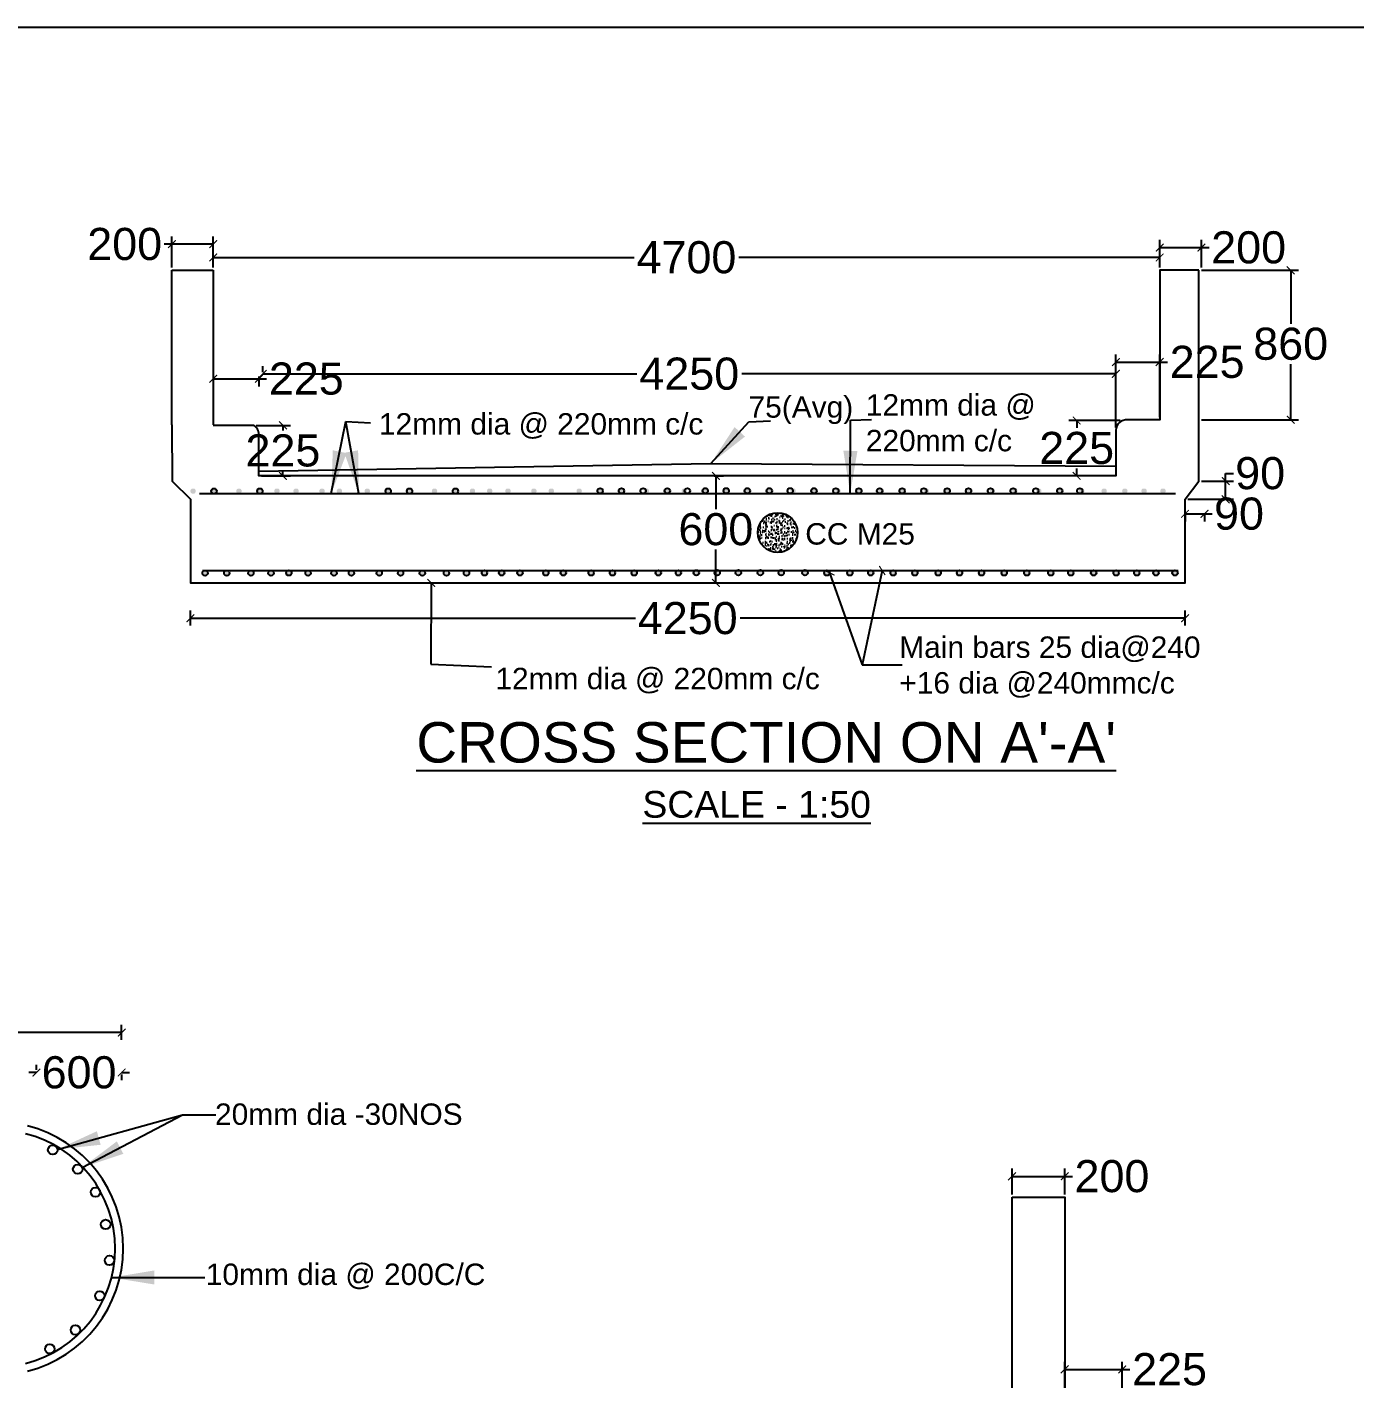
# Model space of a CAD drawing. Header units: inches. Extents: x 334 to 11487, y 259 to 10656.
# Drawn here: x 528.32 to 559.34, y 307.02 to 338.61 of the extents above; entities that cross this region are included whole.
import ezdxf

# ---------------------------------------------------------------- set-up
doc = ezdxf.new("R2010")
doc.units = ezdxf.units.IN
doc.header["$MEASUREMENT"] = 0
for name, color, linetype in [('DIMENSION', 255, 'Continuous'), ('DRAWING', 7, 'Continuous'), ('HATCH', 7, 'Continuous'), ('TEXT', 255, 'Continuous')]:
    doc.layers.add(name, color=color, linetype=linetype)
doc.styles.get("Standard").update_dxf_attribs({"font": 'arial.ttf'})
doc.styles.add('TIMES NEW ROMAN', font='times.ttf')
doc.dimstyles.new('dig', dxfattribs={"dimtxt": 0.1875, "dimasz": 0.18, "dimexe": 0.18, "dimexo": 0.0625, "dimgap": 0.09, "dimtad": 0, "dimtih": 1, "dimtoh": 1, "dimdec": 4, "dimzin": 0, "dimdsep": 46, "dimtxsty": 'Standard', "dimblk": 'ARCHTICK', "dimcen": 0.09, "dimadec": 0, "dimazin": 0, "dimtfac": 1, "dimtdec": 4, "dimtofl": 0, "dimtmove": 0, "dimatfit": 3, "dimldrblk": 'ARCHTICK', "dimfxl": 1, "dimtolj": 1, "dimtzin": 0, "dimarcsym": 0})
doc.dimstyles.new('ISO-25', dxfattribs={"dimtxt": 0.636364, "dimasz": 1, "dimexe": 1.25, "dimexo": 0.625, "dimtad": 0, "dimtih": 1, "dimtoh": 1, "dimlfac": 100, "dimtxsty": 'TIMES NEW ROMAN', "dimcen": 2.5, "dimadec": 0, "dimazin": 0, "dimtfac": 1, "dimtmove": 0, "dimatfit": 3, "dimfxl": 1, "dimarcsym": 0})

# ---------------------------------------------------------------- blocks, each defined once
blk = doc.blocks.new('_ArchTick')
at = {"color": 0, "linetype": 'ByBlock', "const_width": 0.15}
blk.add_lwpolyline([(-0.5, -0.5), (0.5, 0.5)], dxfattribs=at)
blk = doc.blocks.new('*D30')
at = {"layer": 'Defpoints', "color": 0, "ltscale": 0.02, "transparency": 16777216}
for p in [(555.373, 324.796), (532.14, 324.563), (555.373, 324.563)]:
    blk.add_point(p, dxfattribs=at)
at = {"layer": 'DIMENSION', "color": 0, "lineweight": -2, "ltscale": 0.02, "transparency": 16777216}
for p, q in [((532.14, 324.625), (532.14, 324.976)), ((532.14, 324.796), (542.533, 324.796)), ((555.373, 324.796), (544.981, 324.796)), ((555.373, 324.625), (555.373, 324.976))]:
    blk.add_line(p, q, dxfattribs=at)
at = {"layer": 'DIMENSION', "color": 0, "lineweight": -2, "ltscale": 0.02, "transparency": 16777216, "xscale": 0.18, "yscale": 0.18, "zscale": 0.18, "rotation": 180}
blk.add_blockref('_ArchTick', (532.14, 324.796), dxfattribs=at)
at = {"layer": 'DIMENSION', "color": 0, "lineweight": -2, "ltscale": 0.02, "transparency": 16777216, "xscale": 0.18, "yscale": 0.18, "zscale": 0.18}
blk.add_blockref('_ArchTick', (555.373, 324.796), dxfattribs=at)
at = {"layer": 'DIMENSION', "color": 0, "ltscale": 0.02, "transparency": 16777216, "insert": (543.757, 324.796), "char_height": 0.75, "attachment_point": 5}
blk.add_mtext('\\A1;4250', dxfattribs=at)
blk = doc.blocks.new('*D31')
at = {"layer": 'Defpoints', "color": 0, "ltscale": 0.02, "transparency": 16777216}
for p in [(544.308, 328.124), (544.308, 325.623), (544.414, 325.623)]:
    blk.add_point(p, dxfattribs=at)
at = {"layer": 'DIMENSION', "color": 0, "lineweight": -2, "ltscale": 0.02, "transparency": 16777216}
for p, q in [((544.371, 328.124), (544.594, 328.124)), ((544.414, 328.124), (544.414, 327.346)), ((544.414, 325.623), (544.414, 326.4)), ((544.371, 325.623), (544.594, 325.623))]:
    blk.add_line(p, q, dxfattribs=at)
at = {"layer": 'DIMENSION', "color": 0, "lineweight": -2, "ltscale": 0.02, "transparency": 16777216, "xscale": 0.18, "yscale": 0.18, "zscale": 0.18}
for p, rotation in [((544.414, 328.124), 90), ((544.414, 325.623), 270)]:
    blk.add_blockref('_ArchTick', p, dxfattribs=dict(at, rotation=rotation))
at = {"layer": 'DIMENSION', "color": 0, "ltscale": 0.02, "transparency": 16777216, "insert": (544.414, 326.873), "char_height": 0.75, "attachment_point": 5}
blk.add_mtext('\\A1;600', dxfattribs=at)
blk = doc.blocks.new('*D32')
at = {"layer": 'Defpoints', "color": 0, "ltscale": 0.02, "transparency": 16777216}
for p in [(553.92, 329.417), (552.842, 328.124), (553.757, 328.124)]:
    blk.add_point(p, dxfattribs=at)
at = {"layer": 'DIMENSION', "color": 0, "lineweight": -2, "ltscale": 0.02, "transparency": 16777216}
for p, q in [((553.857, 329.417), (552.662, 329.417)), ((552.842, 329.417), (552.842, 329.243)), ((552.842, 328.124), (552.842, 328.298)), ((553.694, 328.124), (552.662, 328.124))]:
    blk.add_line(p, q, dxfattribs=at)
at = {"layer": 'DIMENSION', "color": 0, "lineweight": -2, "ltscale": 0.02, "transparency": 16777216, "xscale": 0.18, "yscale": 0.18, "zscale": 0.18}
for p, rotation in [((552.842, 329.417), 90), ((552.842, 328.124), 270)]:
    blk.add_blockref('_ArchTick', p, dxfattribs=dict(at, rotation=rotation))
at = {"layer": 'DIMENSION', "color": 0, "ltscale": 0.02, "transparency": 16777216, "insert": (552.842, 328.771), "char_height": 0.75, "attachment_point": 5}
blk.add_mtext('\\A1;225', dxfattribs=at)
blk = doc.blocks.new('*D33')
at = {"layer": 'Defpoints', "color": 0, "ltscale": 0.02, "transparency": 16777216}
for p in [(555.373, 327.275), (555.828, 327.275), (555.828, 327.237)]:
    blk.add_point(p, dxfattribs=at)
at = {"layer": 'DIMENSION', "color": 0, "lineweight": -2, "ltscale": 0.02, "transparency": 16777216}
for p, q in [((555.373, 327.237), (555.828, 327.237)), ((555.828, 327.237), (556.008, 327.237)), ((555.373, 327.213), (555.373, 327.057)), ((555.828, 327.213), (555.828, 327.057))]:
    blk.add_line(p, q, dxfattribs=at)
at = {"layer": 'DIMENSION', "color": 0, "lineweight": -2, "ltscale": 0.02, "transparency": 16777216, "xscale": 0.18, "yscale": 0.18, "zscale": 0.18, "rotation": 180}
blk.add_blockref('_ArchTick', (555.373, 327.237), dxfattribs=at)
at = {"layer": 'DIMENSION', "color": 0, "lineweight": -2, "ltscale": 0.02, "transparency": 16777216, "xscale": 0.18, "yscale": 0.18, "zscale": 0.18}
blk.add_blockref('_ArchTick', (555.828, 327.237), dxfattribs=at)
at = {"layer": 'DIMENSION', "color": 0, "ltscale": 0.02, "transparency": 16777216, "insert": (556.634, 327.237), "char_height": 0.75, "attachment_point": 5}
blk.add_mtext('\\A1;90', dxfattribs=at)
blk = doc.blocks.new('*D34')
at = {"layer": 'Defpoints', "color": 0, "ltscale": 0.02, "transparency": 16777216}
for p in [(555.692, 328.002), (556.322, 328.002), (555.373, 327.576)]:
    blk.add_point(p, dxfattribs=at)
at = {"layer": 'DIMENSION', "color": 0, "lineweight": -2, "ltscale": 0.02, "transparency": 16777216}
for p, q in [((556.322, 328.002), (556.322, 328.182)), ((556.322, 328.182), (556.502, 328.182)), ((555.755, 328.002), (556.502, 328.002)), ((556.322, 327.576), (556.322, 328.002)), ((555.436, 327.576), (556.502, 327.576))]:
    blk.add_line(p, q, dxfattribs=at)
at = {"layer": 'DIMENSION', "color": 0, "lineweight": -2, "ltscale": 0.02, "transparency": 16777216, "xscale": 0.18, "yscale": 0.18, "zscale": 0.18}
for p, rotation in [((556.322, 328.002), 90), ((556.322, 327.576), 270)]:
    blk.add_blockref('_ArchTick', p, dxfattribs=dict(at, rotation=rotation))
at = {"layer": 'DIMENSION', "color": 0, "ltscale": 0.02, "transparency": 16777216, "insert": (557.128, 328.182), "char_height": 0.75, "attachment_point": 5}
blk.add_mtext('\\A1;90', dxfattribs=at)
blk = doc.blocks.new('*D35')
at = {"layer": 'Defpoints', "color": 0, "ltscale": 0.02, "transparency": 16777216}
for p in [(555.692, 332.927), (555.692, 329.436), (557.841, 329.436)]:
    blk.add_point(p, dxfattribs=at)
at = {"layer": 'DIMENSION', "color": 0, "lineweight": -2, "ltscale": 0.02, "transparency": 16777216}
for p, q in [((555.755, 332.927), (558.021, 332.927)), ((557.841, 332.927), (557.841, 331.679)), ((557.841, 329.436), (557.841, 330.733)), ((555.755, 329.436), (558.021, 329.436))]:
    blk.add_line(p, q, dxfattribs=at)
at = {"layer": 'DIMENSION', "color": 0, "lineweight": -2, "ltscale": 0.02, "transparency": 16777216, "xscale": 0.18, "yscale": 0.18, "zscale": 0.18}
for p, rotation in [((557.841, 332.927), 90), ((557.841, 329.436), 270)]:
    blk.add_blockref('_ArchTick', p, dxfattribs=dict(at, rotation=rotation))
at = {"layer": 'DIMENSION', "color": 0, "ltscale": 0.02, "transparency": 16777216, "insert": (557.841, 331.206), "char_height": 0.75, "attachment_point": 5}
blk.add_mtext('\\A1;860', dxfattribs=at)
blk = doc.blocks.new('*D36')
at = {"layer": 'Defpoints', "color": 0, "ltscale": 0.02, "transparency": 16777216}
for p in [(555.755, 333.458), (554.782, 332.927), (555.755, 332.927)]:
    blk.add_point(p, dxfattribs=at)
at = {"layer": 'DIMENSION', "color": 0, "lineweight": -2, "ltscale": 0.02, "transparency": 16777216}
for p, q in [((554.782, 332.99), (554.782, 333.638)), ((555.755, 332.99), (555.755, 333.638)), ((554.782, 333.458), (555.755, 333.458)), ((555.755, 333.458), (555.935, 333.458))]:
    blk.add_line(p, q, dxfattribs=at)
at = {"layer": 'DIMENSION', "color": 0, "lineweight": -2, "ltscale": 0.02, "transparency": 16777216, "xscale": 0.18, "yscale": 0.18, "zscale": 0.18, "rotation": 180}
blk.add_blockref('_ArchTick', (554.782, 333.458), dxfattribs=at)
at = {"layer": 'DIMENSION', "color": 0, "lineweight": -2, "ltscale": 0.02, "transparency": 16777216, "xscale": 0.18, "yscale": 0.18, "zscale": 0.18}
blk.add_blockref('_ArchTick', (555.755, 333.458), dxfattribs=at)
at = {"layer": 'DIMENSION', "color": 0, "ltscale": 0.02, "transparency": 16777216, "insert": (556.859, 333.458), "char_height": 0.75, "attachment_point": 5}
blk.add_mtext('\\A1;200', dxfattribs=at)
blk = doc.blocks.new('*D37')
at = {"layer": 'Defpoints', "color": 0, "ltscale": 0.02, "transparency": 16777216}
for p in [(554.782, 330.783), (553.757, 329.19), (554.782, 329.433)]:
    blk.add_point(p, dxfattribs=at)
at = {"layer": 'DIMENSION', "color": 0, "lineweight": -2, "ltscale": 0.02, "transparency": 16777216}
for p, q in [((553.757, 329.253), (553.757, 330.963)), ((553.757, 330.783), (554.782, 330.783)), ((554.782, 329.495), (554.782, 330.963)), ((554.782, 330.783), (554.962, 330.783))]:
    blk.add_line(p, q, dxfattribs=at)
at = {"layer": 'DIMENSION', "color": 0, "lineweight": -2, "ltscale": 0.02, "transparency": 16777216, "xscale": 0.18, "yscale": 0.18, "zscale": 0.18, "rotation": 180}
blk.add_blockref('_ArchTick', (553.757, 330.783), dxfattribs=at)
at = {"layer": 'DIMENSION', "color": 0, "lineweight": -2, "ltscale": 0.02, "transparency": 16777216, "xscale": 0.18, "yscale": 0.18, "zscale": 0.18}
blk.add_blockref('_ArchTick', (554.782, 330.783), dxfattribs=at)
at = {"layer": 'DIMENSION', "color": 0, "ltscale": 0.02, "transparency": 16777216, "insert": (555.889, 330.783), "char_height": 0.75, "attachment_point": 5}
blk.add_mtext('\\A1;225', dxfattribs=at)
blk = doc.blocks.new('*D38')
at = {"layer": 'Defpoints', "color": 0, "ltscale": 0.02, "transparency": 16777216}
for p in [(533.613, 329.303), (533.74, 328.124), (534.301, 328.124)]:
    blk.add_point(p, dxfattribs=at)
at = {"layer": 'DIMENSION', "color": 0, "lineweight": -2, "ltscale": 0.02, "transparency": 16777216}
for p, q in [((533.675, 329.303), (534.481, 329.303)), ((534.301, 329.303), (534.301, 329.186)), ((534.301, 328.124), (534.301, 328.24)), ((533.802, 328.124), (534.481, 328.124))]:
    blk.add_line(p, q, dxfattribs=at)
at = {"layer": 'DIMENSION', "color": 0, "lineweight": -2, "ltscale": 0.02, "transparency": 16777216, "xscale": 0.18, "yscale": 0.18, "zscale": 0.18}
for p, rotation in [((534.301, 329.303), 90), ((534.301, 328.124), 270)]:
    blk.add_blockref('_ArchTick', p, dxfattribs=dict(at, rotation=rotation))
at = {"layer": 'DIMENSION', "color": 0, "ltscale": 0.02, "transparency": 16777216, "insert": (534.301, 328.713), "char_height": 0.75, "attachment_point": 5}
blk.add_mtext('\\A1;225', dxfattribs=at)
blk = doc.blocks.new('*D39')
at = {"layer": 'Defpoints', "color": 0, "ltscale": 0.02, "transparency": 16777216}
for p in [(532.673, 330.507), (533.74, 330.507), (533.74, 330.392)]:
    blk.add_point(p, dxfattribs=at)
at = {"layer": 'DIMENSION', "color": 0, "lineweight": -2, "ltscale": 0.02, "transparency": 16777216}
for p, q in [((532.673, 330.445), (532.673, 330.212)), ((532.673, 330.392), (533.74, 330.392)), ((533.74, 330.445), (533.74, 330.212)), ((533.74, 330.392), (533.92, 330.392))]:
    blk.add_line(p, q, dxfattribs=at)
at = {"layer": 'DIMENSION', "color": 0, "lineweight": -2, "ltscale": 0.02, "transparency": 16777216, "xscale": 0.18, "yscale": 0.18, "zscale": 0.18, "rotation": 180}
blk.add_blockref('_ArchTick', (532.673, 330.392), dxfattribs=at)
at = {"layer": 'DIMENSION', "color": 0, "lineweight": -2, "ltscale": 0.02, "transparency": 16777216, "xscale": 0.18, "yscale": 0.18, "zscale": 0.18}
blk.add_blockref('_ArchTick', (533.74, 330.392), dxfattribs=at)
at = {"layer": 'DIMENSION', "color": 0, "ltscale": 0.02, "transparency": 16777216, "insert": (534.847, 330.392), "char_height": 0.75, "attachment_point": 5}
blk.add_mtext('\\A1;225', dxfattribs=at)
blk = doc.blocks.new('*D40')
at = {"layer": 'Defpoints', "color": 0, "ltscale": 0.02, "transparency": 16777216}
for p in [(533.83, 330.482), (553.757, 330.507), (553.757, 330.482)]:
    blk.add_point(p, dxfattribs=at)
at = {"layer": 'DIMENSION', "color": 0, "lineweight": -2, "ltscale": 0.02, "transparency": 16777216}
for p, q in [((533.83, 330.544), (533.83, 330.687)), ((533.83, 330.507), (542.569, 330.507)), ((553.757, 330.507), (545.017, 330.507)), ((553.757, 330.544), (553.757, 330.687))]:
    blk.add_line(p, q, dxfattribs=at)
at = {"layer": 'DIMENSION', "color": 0, "lineweight": -2, "ltscale": 0.02, "transparency": 16777216, "xscale": 0.18, "yscale": 0.18, "zscale": 0.18, "rotation": 180}
blk.add_blockref('_ArchTick', (533.83, 330.507), dxfattribs=at)
at = {"layer": 'DIMENSION', "color": 0, "lineweight": -2, "ltscale": 0.02, "transparency": 16777216, "xscale": 0.18, "yscale": 0.18, "zscale": 0.18}
blk.add_blockref('_ArchTick', (553.757, 330.507), dxfattribs=at)
at = {"layer": 'DIMENSION', "color": 0, "ltscale": 0.02, "transparency": 16777216, "insert": (543.793, 330.507), "char_height": 0.75, "attachment_point": 5}
blk.add_mtext('\\A1;4250', dxfattribs=at)
blk = doc.blocks.new('*D41')
at = {"layer": 'Defpoints', "color": 0, "ltscale": 0.02, "transparency": 16777216}
for p in [(531.708, 333.537), (531.708, 332.927), (532.673, 332.927)]:
    blk.add_point(p, dxfattribs=at)
at = {"layer": 'DIMENSION', "color": 0, "lineweight": -2, "ltscale": 0.02, "transparency": 16777216}
for p, q in [((531.708, 332.99), (531.708, 333.717)), ((532.673, 332.99), (532.673, 333.717)), ((531.708, 333.537), (531.528, 333.537)), ((532.673, 333.537), (531.708, 333.537))]:
    blk.add_line(p, q, dxfattribs=at)
at = {"layer": 'DIMENSION', "color": 0, "lineweight": -2, "ltscale": 0.02, "transparency": 16777216, "xscale": 0.18, "yscale": 0.18, "zscale": 0.18, "rotation": 180}
blk.add_blockref('_ArchTick', (531.708, 333.537), dxfattribs=at)
at = {"layer": 'DIMENSION', "color": 0, "lineweight": -2, "ltscale": 0.02, "transparency": 16777216, "xscale": 0.18, "yscale": 0.18, "zscale": 0.18}
blk.add_blockref('_ArchTick', (532.673, 333.537), dxfattribs=at)
at = {"layer": 'DIMENSION', "color": 0, "ltscale": 0.02, "transparency": 16777216, "insert": (530.605, 333.537), "char_height": 0.75, "attachment_point": 5}
blk.add_mtext('\\A1;200', dxfattribs=at)
blk = doc.blocks.new('*D42')
at = {"layer": 'Defpoints', "color": 0, "ltscale": 0.02, "transparency": 16777216}
for p in [(532.673, 332.927), (554.782, 333.227), (554.782, 332.99)]:
    blk.add_point(p, dxfattribs=at)
at = {"layer": 'DIMENSION', "color": 0, "lineweight": -2, "ltscale": 0.02, "transparency": 16777216}
for p, q in [((532.673, 332.99), (532.673, 333.407)), ((554.782, 333.052), (554.782, 333.407)), ((532.673, 333.227), (542.504, 333.227)), ((554.782, 333.227), (544.951, 333.227))]:
    blk.add_line(p, q, dxfattribs=at)
at = {"layer": 'DIMENSION', "color": 0, "lineweight": -2, "ltscale": 0.02, "transparency": 16777216, "xscale": 0.18, "yscale": 0.18, "zscale": 0.18, "rotation": 180}
blk.add_blockref('_ArchTick', (532.673, 333.227), dxfattribs=at)
at = {"layer": 'DIMENSION', "color": 0, "lineweight": -2, "ltscale": 0.02, "transparency": 16777216, "xscale": 0.18, "yscale": 0.18, "zscale": 0.18}
blk.add_blockref('_ArchTick', (554.782, 333.227), dxfattribs=at)
at = {"layer": 'DIMENSION', "color": 0, "ltscale": 0.02, "transparency": 16777216, "insert": (543.727, 333.227), "char_height": 0.75, "attachment_point": 5}
blk.add_mtext('\\A1;4700', dxfattribs=at)
blk = doc.blocks.new('*D43')
at = {"layer": 'Defpoints', "color": 0, "ltscale": 0.02, "transparency": 16777216}
for p in [(530.534, 315.117), (517.564, 314.885), (530.534, 314.885)]:
    blk.add_point(p, dxfattribs=at)
at = {"layer": 'DIMENSION', "color": 0, "lineweight": -2, "ltscale": 0.02, "transparency": 16777216}
for p, q in [((517.564, 314.947), (517.564, 315.297)), ((530.534, 314.947), (530.534, 315.297)), ((517.564, 315.117), (522.834, 315.117)), ((530.534, 315.117), (525.264, 315.117))]:
    blk.add_line(p, q, dxfattribs=at)
at = {"layer": 'DIMENSION', "color": 0, "lineweight": -2, "ltscale": 0.02, "transparency": 16777216, "xscale": 0.18, "yscale": 0.18, "zscale": 0.18, "rotation": 180}
blk.add_blockref('_ArchTick', (517.564, 315.117), dxfattribs=at)
at = {"layer": 'DIMENSION', "color": 0, "lineweight": -2, "ltscale": 0.02, "transparency": 16777216, "xscale": 0.18, "yscale": 0.18, "zscale": 0.18}
blk.add_blockref('_ArchTick', (530.534, 315.117), dxfattribs=at)
at = {"layer": 'DIMENSION', "color": 0, "ltscale": 0.02, "transparency": 16777216, "insert": (524.049, 315.117), "char_height": 0.75, "attachment_point": 5}
blk.add_mtext('\\A1;2800', dxfattribs=at)
blk = doc.blocks.new('*D67')
at = {"layer": 'Defpoints', "color": 0, "ltscale": 0.02, "transparency": 16777216}
for p in [(552.563, 311.758), (551.332, 311.271), (552.563, 311.271)]:
    blk.add_point(p, dxfattribs=at)
at = {"layer": 'DIMENSION', "color": 0, "lineweight": -2, "ltscale": 0.02, "transparency": 16777216}
for p, q in [((551.332, 311.334), (551.332, 311.938)), ((551.332, 311.758), (552.563, 311.758)), ((552.563, 311.334), (552.563, 311.938)), ((552.563, 311.758), (552.743, 311.758))]:
    blk.add_line(p, q, dxfattribs=at)
at = {"layer": 'DIMENSION', "color": 0, "lineweight": -2, "ltscale": 0.02, "transparency": 16777216, "xscale": 0.18, "yscale": 0.18, "zscale": 0.18, "rotation": 180}
blk.add_blockref('_ArchTick', (551.332, 311.758), dxfattribs=at)
at = {"layer": 'DIMENSION', "color": 0, "lineweight": -2, "ltscale": 0.02, "transparency": 16777216, "xscale": 0.18, "yscale": 0.18, "zscale": 0.18}
blk.add_blockref('_ArchTick', (552.563, 311.758), dxfattribs=at)
at = {"layer": 'DIMENSION', "color": 0, "ltscale": 0.02, "transparency": 16777216, "insert": (553.666, 311.758), "char_height": 0.75, "attachment_point": 5}
blk.add_mtext('\\A1;200', dxfattribs=at)
blk = doc.blocks.new('*D68')
at = {"layer": 'Defpoints', "color": 0, "ltscale": 0.02, "transparency": 16777216}
for p in [(553.905, 307.248), (552.563, 306.744), (553.905, 306.744)]:
    blk.add_point(p, dxfattribs=at)
at = {"layer": 'DIMENSION', "color": 0, "lineweight": -2, "ltscale": 0.02, "transparency": 16777216}
for p, q in [((552.563, 306.807), (552.563, 307.428)), ((553.905, 306.807), (553.905, 307.428)), ((552.563, 307.248), (553.905, 307.248)), ((553.905, 307.248), (554.085, 307.248))]:
    blk.add_line(p, q, dxfattribs=at)
at = {"layer": 'DIMENSION', "color": 0, "lineweight": -2, "ltscale": 0.02, "transparency": 16777216, "xscale": 0.18, "yscale": 0.18, "zscale": 0.18, "rotation": 180}
blk.add_blockref('_ArchTick', (552.563, 307.248), dxfattribs=at)
at = {"layer": 'DIMENSION', "color": 0, "lineweight": -2, "ltscale": 0.02, "transparency": 16777216, "xscale": 0.18, "yscale": 0.18, "zscale": 0.18}
blk.add_blockref('_ArchTick', (553.905, 307.248), dxfattribs=at)
at = {"layer": 'DIMENSION', "color": 0, "ltscale": 0.02, "transparency": 16777216, "insert": (555.012, 307.248), "char_height": 0.75, "attachment_point": 5}
blk.add_mtext('\\A1;225', dxfattribs=at)
blk = doc.blocks.new('*D89')
at = {"layer": 'Defpoints', "color": 0, "ltscale": 0.02, "transparency": 16777216}
for p in [(528.543, 314.184), (528.543, 314.184), (530.534, 314.203)]:
    blk.add_point(p, dxfattribs=at)
at = {"layer": 'DIMENSION', "color": 0, "lineweight": -2, "ltscale": 0.02, "transparency": 16777216}
for p, q in [((528.543, 314.247), (528.543, 314.364)), ((528.543, 314.184), (528.363, 314.184)), ((530.534, 314.184), (530.714, 314.184)), ((530.534, 314.141), (530.534, 314.004))]:
    blk.add_line(p, q, dxfattribs=at)
at = {"layer": 'DIMENSION', "color": 0, "lineweight": -2, "ltscale": 0.02, "transparency": 16777216, "xscale": 0.18, "yscale": 0.18, "zscale": 0.18}
blk.add_blockref('_ArchTick', (528.543, 314.184), dxfattribs=at)
at = {"layer": 'DIMENSION', "color": 0, "lineweight": -2, "ltscale": 0.02, "transparency": 16777216, "xscale": 0.18, "yscale": 0.18, "zscale": 0.18, "rotation": 180}
blk.add_blockref('_ArchTick', (530.534, 314.184), dxfattribs=at)
at = {"layer": 'DIMENSION', "color": 0, "ltscale": 0.02, "transparency": 16777216, "insert": (529.539, 314.184), "char_height": 0.75, "attachment_point": 5}
blk.add_mtext('\\A1;600', dxfattribs=at)

msp = doc.modelspace()

# ---------------------------------------------------------------- hatches: boundary and pattern name
at = {"layer": 'HATCH'}
h = msp.add_hatch(color=256, dxfattribs=at)
h.paths.add_polyline_path([(532.22782, 327.82592), (532.1781, 327.82592, 0.30082017), (532.13942, 327.76743, 1), (532.26651, 327.76743, 0.30082017)])
h.paths.add_polyline_path([(532.77366, 327.76743, 0.30082017), (532.73498, 327.82592), (532.68525, 327.82592, 0.30082017), (532.64657, 327.76743, 1)])
h.paths.add_polyline_path([(533.33814, 327.76743, 0.30082017), (533.29945, 327.82592), (533.24973, 327.82592, 0.30082017), (533.21104, 327.76743, 1)])
h.paths.add_polyline_path([(533.80599, 327.76743, 0.30082017), (533.76731, 327.82592), (533.71758, 327.82592, 0.30082017), (533.6789, 327.76743, 1)])
h.paths.add_polyline_path([(534.19295, 327.82592), (534.12904, 327.82592, 0.26706443), (534.09745, 327.77099, 1), (534.22454, 327.77099, 0.26706443)])
h.paths.add_polyline_path([(534.67267, 327.76743, 0.30082017), (534.63398, 327.82592), (534.58426, 327.82592, 0.30082017), (534.54557, 327.76743, 1)])
h.paths.add_polyline_path([(535.23914, 327.82592), (535.18942, 327.82592, 0.30082017), (535.15073, 327.76743, 1), (535.27783, 327.76743, 0.30082017)])
h.paths.add_polyline_path([(535.64597, 327.82592), (535.59624, 327.82592, 0.30082017), (535.55756, 327.76743, 1), (535.68465, 327.76743, 0.30082017)])
h.paths.add_polyline_path([(536.33558, 327.76743, 0.30082017), (536.29689, 327.82592), (536.24717, 327.82592, 0.30082017), (536.20848, 327.76743, 1)])
h.paths.add_polyline_path([(536.83395, 327.76743, 0.30082017), (536.79526, 327.82592), (536.74554, 327.82592, 0.30082017), (536.70686, 327.76743, 1)])
h.paths.add_polyline_path([(537.30242, 327.82592), (537.2527, 327.82592, 0.30082017), (537.21401, 327.76743, 1), (537.3411, 327.76743, 0.30082017)])
h.paths.add_polyline_path([(537.90558, 327.76743, 0.30082017), (537.86689, 327.82592), (537.81717, 327.82592, 0.30082017), (537.77849, 327.76743, 1)])
h.paths.add_polyline_path([(538.33475, 327.82592), (538.28502, 327.82592, 0.30082017), (538.24634, 327.76743, 1), (538.37343, 327.76743, 0.30082017)])
h.paths.add_polyline_path([(538.79198, 327.77099, 0.26706443), (538.76039, 327.82592), (538.69648, 327.82592, 0.26706443), (538.66489, 327.77099, 1)])
h.paths.add_polyline_path([(539.19494, 327.77099, 0.26706443), (539.16335, 327.82592), (539.09944, 327.82592, 0.26706443), (539.06785, 327.77099, 1)])
h.paths.add_polyline_path([(539.59052, 327.82592), (539.52661, 327.82592, 0.26706443), (539.49502, 327.77099, 1), (539.62211, 327.77099, 0.26706443)])
h.paths.add_polyline_path([(540.22727, 327.77099, 0.26706443), (540.19568, 327.82592), (540.13177, 327.82592, 0.26706443), (540.10018, 327.77099, 1)])
h.paths.add_polyline_path([(540.6341, 327.77099, 0.26706443), (540.60251, 327.82592), (540.5386, 327.82592, 0.26706443), (540.507, 327.77099, 1)])
h.paths.add_polyline_path([(541.28502, 327.77099, 0.26706443), (541.25343, 327.82592), (541.18952, 327.82592, 0.26706443), (541.15793, 327.77099, 1)])
h.paths.add_polyline_path([(541.7834, 327.77099, 0.26706443), (541.7518, 327.82592), (541.68789, 327.82592, 0.26706443), (541.6563, 327.77099, 1)])
h.paths.add_polyline_path([(542.29055, 327.77099, 0.26706443), (542.25896, 327.82592), (542.19505, 327.82592, 0.26706443), (542.16346, 327.77099, 1)])
h.paths.add_polyline_path([(542.85502, 327.77099, 0.26706443), (542.82343, 327.82592), (542.75952, 327.82592, 0.26706443), (542.72793, 327.77099, 1)])
h.paths.add_polyline_path([(543.32288, 327.77099, 0.26706443), (543.29129, 327.82592), (543.22738, 327.82592, 0.26706443), (543.19578, 327.77099, 1)])
h.paths.add_polyline_path([(543.74143, 327.77454, 0.2398206), (543.71528, 327.82592), (543.64048, 327.82592, 0.2398206), (543.61434, 327.77454, 1)])
h.paths.add_polyline_path([(544.23021, 327.77556, 0.23278945), (544.20542, 327.82592), (544.12791, 327.82592, 0.23278945), (544.10312, 327.77556, 1)])
h.paths.add_polyline_path([(544.72374, 327.77556, 0.23278945), (544.69895, 327.82592), (544.62144, 327.82592, 0.23278945), (544.59665, 327.77556, 1)])
h.paths.add_polyline_path([(545.23736, 327.77556, 0.23278945), (545.21257, 327.82592), (545.13506, 327.82592, 0.23278945), (545.11027, 327.77556, 1)])
h.paths.add_polyline_path([(545.72556, 327.77556, 0.23278945), (545.70077, 327.82592), (545.62326, 327.82592, 0.23278945), (545.59847, 327.77556, 1)])
h.paths.add_polyline_path([(546.27987, 327.77556, 0.23278945), (546.25508, 327.82592), (546.17756, 327.82592, 0.23278945), (546.15277, 327.77556, 1)])
h.paths.add_polyline_path([(546.76244, 327.82592), (546.69473, 327.82592, 0.25771792), (546.66504, 327.77214, 1), (546.79213, 327.77214, 0.25771792)])
h.paths.add_polyline_path([(547.32904, 327.77214, 0.25771792), (547.29935, 327.82592), (547.23164, 327.82592, 0.25771792), (547.20195, 327.77214, 1)])
h.paths.add_polyline_path([(547.81542, 327.77099, 0.26706443), (547.78383, 327.82592), (547.71992, 327.82592, 0.26706443), (547.68833, 327.77099, 1)])
h.paths.add_polyline_path([(548.33922, 327.77099, 0.26706443), (548.30763, 327.82592), (548.24372, 327.82592, 0.26706443), (548.21212, 327.77099, 1)])
h.paths.add_polyline_path([(548.84775, 327.77099, 0.26706443), (548.81616, 327.82592), (548.75225, 327.82592, 0.26706443), (548.72066, 327.77099, 1)])
h.paths.add_polyline_path([(549.39188, 327.77099, 0.26706443), (549.36029, 327.82592), (549.29638, 327.82592, 0.26706443), (549.26479, 327.77099, 1)])
h.paths.add_polyline_path([(549.85865, 327.82592), (549.79474, 327.82592, 0.26706443), (549.76315, 327.77099, 1), (549.89025, 327.77099, 0.26706443)])
h.paths.add_polyline_path([(550.37228, 327.82592), (550.30837, 327.82592, 0.26706443), (550.27677, 327.77099, 1), (550.40387, 327.77099, 0.26706443)])
h.paths.add_polyline_path([(550.90116, 327.82592), (550.83725, 327.82592, 0.26706443), (550.80565, 327.77099, 1), (550.93275, 327.77099, 0.26706443)])
h.paths.add_polyline_path([(551.46162, 327.77099, 0.26706443), (551.43003, 327.82592), (551.36612, 327.82592, 0.26706443), (551.33452, 327.77099, 1)])
h.paths.add_polyline_path([(551.98942, 327.82592), (551.92551, 327.82592, 0.26706443), (551.89391, 327.77099, 1), (552.02101, 327.77099, 0.26706443)])
h.paths.add_polyline_path([(552.48886, 327.77099, 0.26706443), (552.45727, 327.82592), (552.39336, 327.82592, 0.26706443), (552.36177, 327.77099, 1)])
h.paths.add_polyline_path([(553.02283, 327.77099, 0.26706443), (552.99124, 327.82592), (552.92733, 327.82592, 0.26706443), (552.89573, 327.77099, 1)])
h.paths.add_polyline_path([(553.51502, 327.82592), (553.45111, 327.82592, 0.26706443), (553.41952, 327.77099, 1), (553.54661, 327.77099, 0.26706443)])
h.paths.add_polyline_path([(553.99813, 327.82592), (553.93422, 327.82592, 0.26706443), (553.90263, 327.77099, 1), (554.02973, 327.77099, 0.26706443)])
h.paths.add_polyline_path([(554.44875, 327.82592), (554.38484, 327.82592, 0.26706443), (554.35324, 327.77099, 1), (554.48034, 327.77099, 0.26706443)])
h.paths.add_polyline_path([(554.89065, 327.82592), (554.82674, 327.82592, 0.26706443), (554.79515, 327.77099, 1), (554.92225, 327.77099, 0.26706443)])
h = msp.add_hatch(dxfattribs=at)
h.set_pattern_fill('AR-CONC', color=256, scale=0.025)
h.set_pattern_definition([(50, (149.73786, -92.33223), (0.179315046, -0.015688034), [0.01875, -0.20625]), (355, (149.73786, -92.33223), (-0.034687833, 0.188048033), [0.015, -0.165]), (100.451444, (149.7528, -92.33354), (0.14462721, 0.17236), [0.01593505, -0.17528553]), (46.1842, (149.73786, -92.28223), (0.26681033, -0.04137982), [0.028125, -0.309375]), (96.635635, (149.7601, -92.28568), (0.23366549, 0.24352965), [0.02390259, -0.26292844]), (351.184164, (149.73786, -92.28223), (0.23366549, 0.24352965), [0.0225, -0.2475]), (21, (149.76286, -92.29473), (0.149226763, -0.100654723), [0.01875, -0.20625]), (326, (149.76286, -92.29473), (0.060828833, 0.18128751), [0.015, -0.165]), (71.451445, (149.7753, -92.30312), (0.210055594, 0.08063279), [0.01593505, -0.17528553]), (37.5, (149.73786, -92.332234), (0.003039964, 0.0832234635), [0, -0.163, 0, -0.1675, 0, -0.165625]), (7.5, (149.73786, -92.33223), (0.065767384, 0.098602928), [0, -0.0955, 0, -0.15925, 0, -0.063125]), (327.5, (149.68211, -92.332234), (0.133455609, -0.005638718), [0, -0.0625, 0, -0.195, 0, -0.25875]), (317.5, (149.65711, -92.33223), (0.145796542, 0.025026246), [0, -0.08125, 0, -0.1295, 0, -0.18375])])
h.paths.add_polyline_path([(546.3217, 326.79774, 1), (545.39381, 326.79774, 1)])
h = msp.add_hatch(color=256, dxfattribs=at)
h.paths.add_polyline_path([(532.50726, 325.9115), (532.45754, 325.9115, 0.30082017), (532.41885, 325.85302, 1), (532.54595, 325.85302, 0.30082017)])
h.paths.add_polyline_path([(533.0531, 325.85302, 0.30082017), (533.01441, 325.9115), (532.96469, 325.9115, 0.30082017), (532.92601, 325.85302, 1)])
h.paths.add_polyline_path([(533.61758, 325.85302, 0.30082017), (533.57889, 325.9115), (533.52917, 325.9115, 0.30082017), (533.49048, 325.85302, 1)])
h.paths.add_polyline_path([(534.08543, 325.85302, 0.30082017), (534.04674, 325.9115), (533.99702, 325.9115, 0.30082017), (533.95834, 325.85302, 1)])
h.paths.add_polyline_path([(534.47239, 325.9115), (534.40848, 325.9115, 0.26706443), (534.37689, 325.85657, 1), (534.50398, 325.85657, 0.26706443)])
h.paths.add_polyline_path([(534.95211, 325.85302, 0.30082017), (534.91342, 325.9115), (534.8637, 325.9115, 0.30082017), (534.82501, 325.85302, 1)])
h.paths.add_polyline_path([(535.51858, 325.9115), (535.46886, 325.9115, 0.30082017), (535.43017, 325.85302, 1), (535.55726, 325.85302, 0.30082017)])
h.paths.add_polyline_path([(535.9254, 325.9115), (535.87568, 325.9115, 0.30082017), (535.837, 325.85302, 1), (535.96409, 325.85302, 0.30082017)])
h.paths.add_polyline_path([(536.61502, 325.85302, 0.30082017), (536.57633, 325.9115), (536.52661, 325.9115, 0.30082017), (536.48792, 325.85302, 1)])
h.paths.add_polyline_path([(537.11339, 325.85302, 0.30082017), (537.0747, 325.9115), (537.02498, 325.9115, 0.30082017), (536.98629, 325.85302, 1)])
h.paths.add_polyline_path([(537.58185, 325.9115), (537.53213, 325.9115, 0.30082017), (537.49345, 325.85302, 1), (537.62054, 325.85302, 0.30082017)])
h.paths.add_polyline_path([(538.18502, 325.85302, 0.30082017), (538.14633, 325.9115), (538.09661, 325.9115, 0.30082017), (538.05792, 325.85302, 1)])
h.paths.add_polyline_path([(538.61418, 325.9115), (538.56446, 325.9115, 0.30082017), (538.52578, 325.85302, 1), (538.65287, 325.85302, 0.30082017)])
h.paths.add_polyline_path([(539.07142, 325.85657, 0.26706443), (539.03983, 325.9115), (538.97592, 325.9115, 0.26706443), (538.94433, 325.85657, 1)])
h.paths.add_polyline_path([(539.47438, 325.85657, 0.26706443), (539.44279, 325.9115), (539.37888, 325.9115, 0.26706443), (539.34729, 325.85657, 1)])
h.paths.add_polyline_path([(539.86996, 325.9115), (539.80605, 325.9115, 0.26706443), (539.77446, 325.85657, 1), (539.90155, 325.85657, 0.26706443)])
h.paths.add_polyline_path([(540.50671, 325.85657, 0.26706443), (540.47512, 325.9115), (540.41121, 325.9115, 0.26706443), (540.37962, 325.85657, 1)])
h.paths.add_polyline_path([(540.91354, 325.85657, 0.26706443), (540.88194, 325.9115), (540.81803, 325.9115, 0.26706443), (540.78644, 325.85657, 1)])
h.paths.add_polyline_path([(541.56446, 325.85657, 0.26706443), (541.53287, 325.9115), (541.46896, 325.9115, 0.26706443), (541.43737, 325.85657, 1)])
h.paths.add_polyline_path([(542.06283, 325.85657, 0.26706443), (542.03124, 325.9115), (541.96733, 325.9115, 0.26706443), (541.93574, 325.85657, 1)])
h.paths.add_polyline_path([(542.56999, 325.85657, 0.26706443), (542.53839, 325.9115), (542.47448, 325.9115, 0.26706443), (542.44289, 325.85657, 1)])
h.paths.add_polyline_path([(543.13446, 325.85657, 0.26706443), (543.10287, 325.9115), (543.03896, 325.9115, 0.26706443), (543.00737, 325.85657, 1)])
h.paths.add_polyline_path([(543.60232, 325.85657, 0.26706443), (543.57072, 325.9115), (543.50681, 325.9115, 0.26706443), (543.47522, 325.85657, 1)])
h.paths.add_polyline_path([(544.02087, 325.86013, 0.2398206), (543.99472, 325.9115), (543.91992, 325.9115, 0.2398206), (543.89377, 325.86013, 1)])
h.paths.add_polyline_path([(544.50965, 325.86114, 0.23278945), (544.48486, 325.9115), (544.40734, 325.9115, 0.23278945), (544.38255, 325.86114, 1)])
h.paths.add_polyline_path([(545.00318, 325.86114, 0.23278945), (544.97839, 325.9115), (544.90088, 325.9115, 0.23278945), (544.87609, 325.86114, 1)])
h.paths.add_polyline_path([(545.5168, 325.86114, 0.23278945), (545.49201, 325.9115), (545.4145, 325.9115, 0.23278945), (545.38971, 325.86114, 1)])
h.paths.add_polyline_path([(546.005, 325.86114, 0.23278945), (545.98021, 325.9115), (545.9027, 325.9115, 0.23278945), (545.87791, 325.86114, 1)])
h.paths.add_polyline_path([(546.5593, 325.86114, 0.23278945), (546.53451, 325.9115), (546.457, 325.9115, 0.23278945), (546.43221, 325.86114, 1)])
h.paths.add_polyline_path([(547.04188, 325.9115), (546.97417, 325.9115, 0.25771792), (546.94448, 325.85773, 1), (547.07157, 325.85773, 0.25771792)])
h.paths.add_polyline_path([(547.60848, 325.85773, 0.25771792), (547.57879, 325.9115), (547.51108, 325.9115, 0.25771792), (547.48139, 325.85773, 1)])
h.paths.add_polyline_path([(548.09486, 325.85657, 0.26706443), (548.06327, 325.9115), (547.99936, 325.9115, 0.26706443), (547.96777, 325.85657, 1)])
h.paths.add_polyline_path([(548.61866, 325.85657, 0.26706443), (548.58706, 325.9115), (548.52315, 325.9115, 0.26706443), (548.49156, 325.85657, 1)])
h.paths.add_polyline_path([(549.12719, 325.85657, 0.26706443), (549.0956, 325.9115), (549.03169, 325.9115, 0.26706443), (549.0001, 325.85657, 1)])
h.paths.add_polyline_path([(549.67132, 325.85657, 0.26706443), (549.63973, 325.9115), (549.57582, 325.9115, 0.26706443), (549.54423, 325.85657, 1)])
h.paths.add_polyline_path([(550.13809, 325.9115), (550.07418, 325.9115, 0.26706443), (550.04259, 325.85657, 1), (550.16968, 325.85657, 0.26706443)])
h.paths.add_polyline_path([(550.65171, 325.9115), (550.5878, 325.9115, 0.26706443), (550.55621, 325.85657, 1), (550.6833, 325.85657, 0.26706443)])
h.paths.add_polyline_path([(551.18059, 325.9115), (551.11668, 325.9115, 0.26706443), (551.08509, 325.85657, 1), (551.21219, 325.85657, 0.26706443)])
h.paths.add_polyline_path([(551.74106, 325.85657, 0.26706443), (551.70946, 325.9115), (551.64555, 325.9115, 0.26706443), (551.61396, 325.85657, 1)])
h.paths.add_polyline_path([(552.26885, 325.9115), (552.20494, 325.9115, 0.26706443), (552.17335, 325.85657, 1), (552.30045, 325.85657, 0.26706443)])
h.paths.add_polyline_path([(552.7683, 325.85657, 0.26706443), (552.73671, 325.9115), (552.6728, 325.9115, 0.26706443), (552.64121, 325.85657, 1)])
h.paths.add_polyline_path([(553.30227, 325.85657, 0.26706443), (553.27067, 325.9115), (553.20676, 325.9115, 0.26706443), (553.17517, 325.85657, 1)])
h.paths.add_polyline_path([(553.79446, 325.9115), (553.73055, 325.9115, 0.26706443), (553.69896, 325.85657, 1), (553.82605, 325.85657, 0.26706443)])
h.paths.add_polyline_path([(554.27757, 325.9115), (554.21366, 325.9115, 0.26706443), (554.18207, 325.85657, 1), (554.30916, 325.85657, 0.26706443)])
h.paths.add_polyline_path([(554.72818, 325.9115), (554.66427, 325.9115, 0.26706443), (554.63268, 325.85657, 1), (554.75978, 325.85657, 0.26706443)])
h.paths.add_polyline_path([(555.17009, 325.9115), (555.10618, 325.9115, 0.26706443), (555.07459, 325.85657, 1), (555.20168, 325.85657, 0.26706443)])

# ---------------------------------------------------------------- linework, layer by layer
at = {"layer": 'DRAWING'}
for p, q in [((531.7082, 332.92732), (532.67308, 332.92732)), ((531.7082, 329.31365), (531.7082, 332.92732)), ((532.67308, 332.92732), (532.67308, 329.31365))]:
    msp.add_line(p, q, dxfattribs=at)
at = {"layer": 'DRAWING', "ltscale": 0.02}
msp.add_lwpolyline([(471.81554, 338.60995), (584.92366, 338.60995), (584.92366, 259.20993), (471.81554, 259.20993)], close=True, dxfattribs=at)
at = {"layer": 'DRAWING'}
for points in [[(555.69243, 332.92732), (554.78168, 332.92732), (554.78168, 329.43291), (554.06203, 329.43291), (553.98836, 329.43291)], [(555.37346, 327.57584), (555.69243, 328.00225), (555.69243, 332.92732)], [(531.7082, 329.31365), (531.71345, 328.00225), (532.14023, 327.57584), (532.14023, 325.62292), (537.76636, 325.62292), (555.37346, 325.62292), (555.37346, 327.57584)], [(533.61276, 329.303), (532.67308, 329.303)], [(553.75654, 329.19003), (553.75654, 328.12379), (533.73964, 328.12379), (533.73964, 329.11013)], [(533.73964, 328.23543), (544.29732, 328.41469), (553.75654, 328.34927)], [(532.34957, 327.70845), (555.14665, 327.70845)], [(532.41892, 325.9115), (555.216, 325.9115)]]:
    msp.add_lwpolyline(points, dxfattribs=at)
msp.add_lwpolyline([(551.3322, 311.27107), (552.56272, 311.27107), (552.56272, 306.74412), (551.3322, 306.74412)], close=True, dxfattribs=at)
for centre, radius in [((545.85776, 326.79774), 0.46395), ((528.92458, 312.3767), 0.11112), ((529.50817, 311.92495), 0.11112), ((529.92353, 311.38914), 0.11112), ((530.16028, 310.63538), 0.11112), ((530.24967, 309.7949), 0.11112), ((530.02293, 308.96704), 0.11112), ((529.45512, 308.16859), 0.11112), ((528.85576, 307.72735), 0.11112)]:
    msp.add_circle(centre, radius, dxfattribs=at)
for centre, radius, start, end in [((533.51006, 329.09727), 0.22994, 356.794016, 63.472301), ((554.0096, 329.18056), 0.25324, 85.188557, 177.857174), ((527.61361, 310.07086), 2.76771, 284.141111, 75.858889), ((527.61361, 310.07086), 2.95567, 284.141111, 75.858889)]:
    msp.add_arc(centre, radius, start, end, dxfattribs=at)
at = {"layer": 'HATCH'}
for centre in [(532.69174, 327.76845), (533.76337, 327.76845), (536.76081, 327.76845), (537.25918, 327.76845), (538.33081, 327.76845), (541.71026, 327.772), (542.20863, 327.772), (542.71578, 327.772), (543.28026, 327.772), (543.74811, 327.772), (544.16666, 327.77556), (544.65544, 327.77657), (545.14898, 327.77657), (545.6626, 327.77657), (546.1508, 327.77657), (546.7051, 327.77657), (547.21737, 327.77315), (547.75428, 327.77315), (548.24066, 327.772), (548.76445, 327.772), (549.27299, 327.772), (549.81712, 327.772), (550.31548, 327.772), (550.8291, 327.772), (551.35798, 327.772), (551.88685, 327.772), (552.44624, 327.772), (552.91409, 327.772), (532.4824, 325.85302), (532.98955, 325.85302), (533.55403, 325.85302), (534.02188, 325.85302), (534.44043, 325.85657), (534.88856, 325.85302), (535.49372, 325.85302), (535.90054, 325.85302), (536.55147, 325.85302), (537.04984, 325.85302), (537.55699, 325.85302), (538.12147, 325.85302), (538.58932, 325.85302), (539.00787, 325.85657), (539.41083, 325.85657), (539.83801, 325.85657), (540.44316, 325.85657), (540.84999, 325.85657), (541.50091, 325.85657), (541.99929, 325.85657), (542.50644, 325.85657), (543.07092, 325.85657), (543.53877, 325.85657), (543.95732, 325.86013), (544.4461, 325.86114), (544.93963, 325.86114), (545.45325, 325.86114), (545.94145, 325.86114), (546.49576, 325.86114), (547.00803, 325.85773), (547.54494, 325.85773), (548.03131, 325.85657), (548.55511, 325.85657), (549.06364, 325.85657), (549.60777, 325.85657), (550.10614, 325.85657), (550.61976, 325.85657), (551.14864, 325.85657), (551.67751, 325.85657), (552.2369, 325.85657), (552.70475, 325.85657), (553.23872, 325.85657), (553.7625, 325.85657), (554.24562, 325.85657), (554.69623, 325.85657), (555.13814, 325.85657)]:
    msp.add_circle(centre, 0.06355, dxfattribs=at)

# ---------------------------------------------------------------- texts
at = {"layer": 'TEXT'}
for s, height, p in [("%%UCROSS SECTION ON A'-A'", 0.945, (537.41674, 321.42544)), ('%%USCALE - 1:50', 0.625, (542.69788, 320.13733))]:
    msp.add_text(s, height=height, dxfattribs=at).set_placement(p)
at = {"layer": 'TEXT', "char_height": 0.5, "attachment_point": 1}
for s, insert, width in [('75(Avg)', (545.17717, 329.98308), 2.4255321), ('12mm dia @ 220mm c/c', (547.91677, 330.03104), 5.745718), ('12mm dia @ 220mm c/c', (536.5442, 329.58877), 7.6666595), ('CC M25{\\H0.7219x; }', (546.50214, 327.01822), 2.5039768), ('Main bars 25 dia@240\\P+16 dia @240mmc/c', (548.69835, 324.37169), 7.5015067), ('12mm dia @ 220mm c/c', (539.26358, 323.639), 7.6666595), ('20mm dia -30NOS', (532.71512, 313.46088), 5.7526126), ('10mm dia @ 200C/C', (532.49879, 309.71953), 6.5445921)]:
    msp.add_mtext(s, dxfattribs=dict(at, insert=insert, width=width))

# ---------------------------------------------------------------- dimensions: what is measured, and where the dimension line sits
at = {"layer": 'DIMENSION', "ltscale": 0.02}
for base, p1, p2, text, picture, middle in [((531.7082, 333.53713), (532.67308, 332.92732), (531.7082, 332.92732), '200', '*D41', (530.60455, 333.53713)), ((555.75493, 333.45839), (554.78168, 332.92732), (555.75493, 332.92732), '200', '*D36', (556.85858, 333.45839)), ((554.78168, 333.22659), (532.67308, 332.92732), (554.78168, 332.98982), '4700', '*D42', (543.72738, 333.22659)), ((554.78168, 330.78314), (553.75654, 329.19003), (554.78168, 329.43291), '225', '*D37', (555.88942, 330.78314)), ((533.73964, 330.39158), (532.67308, 330.50743), (533.73964, 330.50743), '225', '*D39', (534.84738, 330.39158)), ((553.75654, 330.50726), (533.82964, 330.48158), (553.75654, 330.48158), '4250', '*D40', (543.79309, 330.50726)), ((555.82832, 327.23698), (555.37346, 327.2755), (555.82832, 327.2755), '90', '*D33', (556.63422, 327.23698)), ((555.37346, 324.79614), (532.14023, 324.5629), (555.37346, 324.5629), '4250', '*D30', (543.75685, 324.79614)), ((530.53425, 315.11707), (517.56392, 314.88492), (530.53425, 314.88492), '2800', '*D43', (524.04909, 315.11707)), ((528.54321, 314.18448), (530.53425, 314.20334), (528.54321, 314.18448), '600', '*D89', (529.53873, 314.18448)), ((552.56272, 311.75849), (551.3322, 311.27107), (552.56272, 311.27107), '200', '*D67', (553.66637, 311.75849)), ((553.9045, 307.24773), (552.56272, 306.74412), (553.9045, 306.74412), '225', '*D68', (555.01224, 307.24773))]:
    dim = msp.add_linear_dim(base=base, p1=p1, p2=p2, text=text, dimstyle='dig', override={"dimtxt": 0.75}, dxfattribs=at)
    dim.commit()
    dim.dimension.update_dxf_attribs({"geometry": picture, "text_midpoint": middle})
dim = msp.add_linear_dim(base=(557.84146, 329.43621), p1=(555.69243, 332.92732), p2=(555.69243, 329.43621), angle=90, text='860', dimstyle='dig', override={"dimtxt": 0.75}, dxfattribs=at)
dim.commit()
dim.dimension.update_dxf_attribs({"geometry": '*D35', "text_midpoint": (557.84146, 331.20583), "dimtype": 160})
for base, p1, p2, text, picture, middle in [((552.84232, 328.12379), (553.91967, 329.41729), (553.75654, 328.12379), '225', '*D32', (552.84232, 328.77054)), ((534.30138, 328.12379), (533.61276, 329.303), (533.73964, 328.12379), '225', '*D38', (534.30138, 328.7134)), ((556.32161, 328.00225), (555.37346, 327.57584), (555.69243, 328.00225), '90', '*D34', (557.12751, 328.18225)), ((544.41428, 325.62292), (544.3083, 328.12379), (544.3083, 325.62292), '600', '*D31', (544.41428, 326.87336))]:
    dim = msp.add_linear_dim(base=base, p1=p1, p2=p2, angle=90, text=text, dimstyle='dig', override={"dimtxt": 0.75}, dxfattribs=at)
    dim.commit()
    dim.dimension.update_dxf_attribs({"geometry": picture, "text_midpoint": middle})

# ---------------------------------------------------------------- leaders
for points in [[(548.30023, 325.9115), (547.83242, 323.71104), (548.76803, 323.71104)], [(537.76636, 325.62292), (537.75885, 323.72658), (539.17172, 323.66522)], [(547.07157, 325.85773), (547.83242, 323.71104)]]:
    msp.add_leader(points, dimstyle='dig', override={"dimtxt": 0.75}, dxfattribs=at)
at = {"layer": 'TEXT', "ltscale": 0.02}
for points in [[(535.43038, 327.70845), (535.76867, 329.39219), (536.3486, 329.36001)], [(536.07474, 327.70845), (535.76867, 329.39219)], [(544.29732, 328.41469), (545.18773, 329.38806), (545.68991, 329.41086)], [(547.55228, 327.70845), (547.56031, 329.42207), (548.05036, 329.43812)], [(529.03507, 312.38848), (531.95827, 313.19219), (532.73339, 313.19219)], [(529.61159, 311.96558), (531.95827, 313.19219), (532.73339, 313.19219)], [(530.29717, 309.39357), (532.47744, 309.39779)]]:
    msp.add_leader(points, dimstyle='ISO-25', override={"dimgap": 0.625, "dimtad": 0}, dxfattribs=at)

doc.saveas('drawing.dxf')
